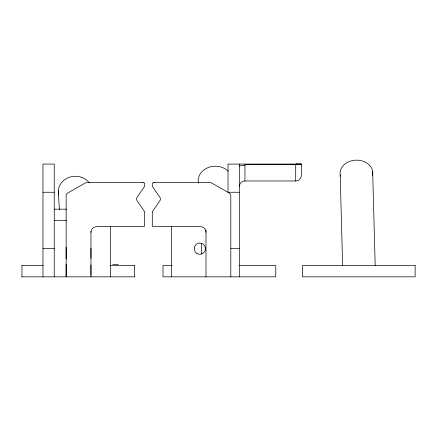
<?xml version="1.0" encoding="UTF-8"?>
<svg xmlns="http://www.w3.org/2000/svg" width="437" height="437" viewBox="0 0 437 437"><rect width="100%" height="100%" fill="white"/><g stroke="black" fill="none" stroke-linecap="round" stroke-linejoin="round"><path stroke-width="0.66" d="M66.151 276.845L66.151 195.59A2.819 2.819 0 0 1 67.571 193.138L85.242 183.043A2.819 2.819 0 0 1 86.641 182.671L143.549 182.671A1.125 1.125 0 0 1 144.674 183.802L144.674 185.938A1.125 1.125 0 0 1 144.478 186.577L137.027 197.431A2.819 2.819 0 0 0 137.027 200.621L144.478 211.475A1.125 1.125 0 0 1 144.674 212.114L144.674 225.53A1.125 1.125 0 0 1 143.549 226.656L96.604 226.656A5.637 5.637 0 0 0 90.962 232.298M90.962 276.845L90.962 231.233M244.949 180.984L244.949 164.634L296.117 164.634L301.333 164.066L301.339 175.368A5.637 5.637 0 0 1 295.702 180.984L244.949 180.984A5.637 5.637 0 0 0 239.312 186.621M299.689 164.055L301.312 164.061L228.032 164.088L228.032 192.258L239.312 192.258M295.92 164.061L299.285 164.055M296.078 164.061L296.958 164.072L296.827 164.612M42.968 192.258L54.248 192.258M54.248 209.176L66.473 209.176M54.248 220.456L66.473 220.456M42.968 248.648L54.248 248.648M230.851 248.648L239.312 248.648M112.735 264.44L118.372 264.44M21.85 265.565L43.121 265.565M110.069 265.565L134.585 265.565M172.244 265.565L163.006 265.565L163.006 276.845L275.758 276.845L275.758 265.565L239.034 265.565M21.85 276.845L134.585 276.845M58.312 190.876L59.383 209.82M201.293 243.267L201.818 254.006M372.657 171.408L375.192 265.565M340.194 174.887L342.624 265.565M295.702 164.634L295.702 180.984M239.312 164.088L239.312 276.845M230.812 276.845L230.812 195.59A2.819 2.819 0 0 0 229.387 193.138L211.721 183.043A2.819 2.819 0 0 0 210.323 182.671L153.414 182.671A1.125 1.125 0 0 0 152.289 183.802L152.289 185.938A1.125 1.125 0 0 0 152.486 186.577L159.937 197.431A2.819 2.819 0 0 1 159.937 200.621L152.486 211.475A1.125 1.125 0 0 0 152.289 212.114L152.289 225.53A1.125 1.125 0 0 0 153.414 226.656L200.359 226.656A5.637 5.637 0 0 1 206.002 232.298M206.002 229.867L206.002 276.845M171.643 226.568L171.643 276.845M134.47 265.565L134.47 276.845M110.637 226.568L110.637 276.845M90.962 248.085L90.962 258.234M90.962 265.002L90.962 275.152M66.151 247.298L66.151 259.021M66.151 264.216L66.151 275.938M54.248 276.845L54.248 164.066L42.968 164.066L42.968 276.845M21.959 265.565L21.959 276.845M198.447 183.119A16.917 14.203 -2.8 0 1 208.05 167.6A16.917 14.203 -2.8 0 1 228.19 171.228M340.467 176.144A16.355 12.995 -1.5 0 1 356.122 160.155A16.355 12.995 -1.5 0 1 372.504 175.357M58.733 194.989A16.917 15.12 -3.2 0 1 68.505 177.575A16.917 15.12 -3.2 0 1 89.29 182.852M153.928 182.857A1.125 1.125 0 0 1 154.545 182.671M142.418 182.671A1.125 1.125 0 0 1 143.036 182.857M239.389 166.371A5.692 1.306 0 0 1 244.966 165.295M415.15 265.565L302.426 265.565L302.426 276.845L415.15 276.845L415.15 265.565M197.016 253.531A5.637 5.637 0 0 0 205.477 248.648A5.637 5.637 0 0 0 197.016 243.764A5.637 5.637 0 0 0 197.016 253.531"/></g></svg>
